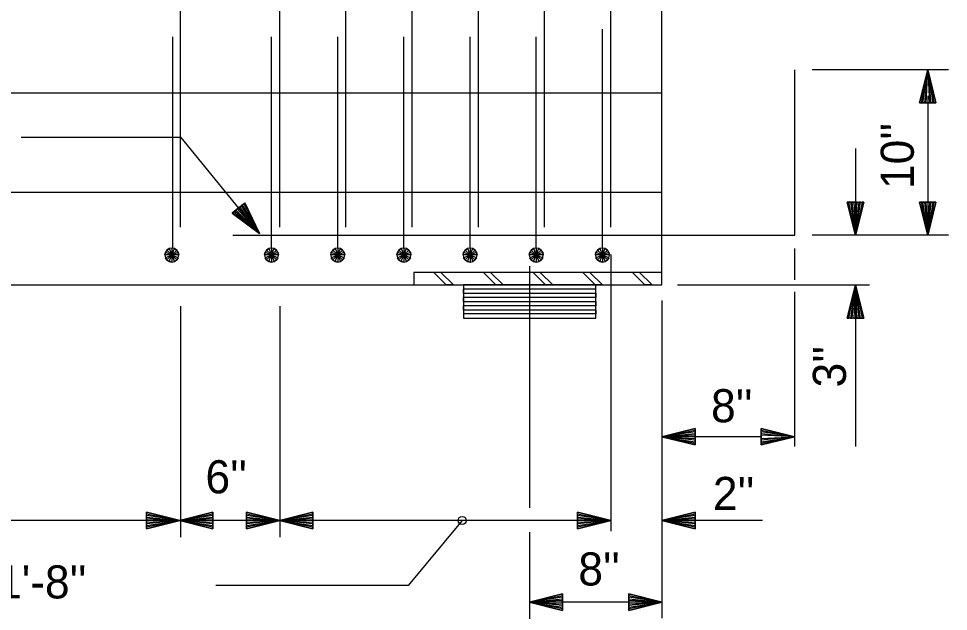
# Model space of a CAD drawing. Extents: x -5.8 to 46.5, y -6.7 to 28.5.
# Drawn here: x 18.521 to 22.033, y 2.687 to 4.926 of the extents above; entities that cross this region are included whole.
import ezdxf

# ---------------------------------------------------------------- set-up
doc = ezdxf.new("R2010")
doc.units = 0
for name, color, linetype in [('Dimension Lines', 7, 'Continuous'), ('Miscellaneous Lines', 7, 'Continuous'), ('Rebar Lines', 7, 'Continuous'), ('Structural Steel Lines', 7, 'Continuous'), ('Sup Concrete Girder Lines', 7, 'Continuous'), ('Text', 7, 'Continuous')]:
    doc.layers.add(name, color=color, linetype=linetype)

msp = doc.modelspace()

# ---------------------------------------------------------------- linework, layer by layer
at = {"layer": 'Dimension Lines'}
for p, q in [((22.0325, 4.7326), (21.5183, 4.7326)), ((21.9543, 4.6343), (21.9543, 4.1075)), ((21.6819, 4.4351), (21.6819, 4.1075)), ((22.0325, 4.1075), (21.5183, 4.1075)), ((21.4507, 4.0578), (21.4507, 3.9395)), ((20.7572, 4.0355), (20.7572, 2.9901)), ((20.4506, 3.9907), (20.4506, 3.294)), ((21.0098, 3.92), (21.7345, 3.92)), ((21.6819, 3.92), (21.6819, 3.3097)), ((21.4507, 3.8935), (21.4507, 3.3097)), ((19.1324, 3.8394), (19.1324, 2.9674)), ((19.5074, 3.8394), (19.5074, 2.9674)), ((20.9507, 3.8609), (20.9507, 2.6617)), ((21.3257, 3.3466), (20.9507, 3.3466)), ((20.4506, 3.294), (20.4506, 3.0777)), ((20.7572, 3.0304), (17.6338, 3.0304)), ((21.3307, 3.0304), (20.9507, 3.0304)), ((20.4506, 2.986), (20.4506, 2.5258)), ((20.9507, 2.7214), (20.4506, 2.7214))]:
    msp.add_line(p, q, dxfattribs=at)
for points in [[(21.9543, 4.6076), (21.9481, 4.6076), (21.9543, 4.7326), (21.9418, 4.6076), (21.9356, 4.6076), (21.9543, 4.7326), (21.9293, 4.6076), (21.9231, 4.6076), (21.9543, 4.7326), (21.9856, 4.6076), (21.9793, 4.6076), (21.9543, 4.7326), (21.9731, 4.6076), (21.9668, 4.6076), (21.9543, 4.7326), (21.9606, 4.6076), (21.9231, 4.6076), (21.9856, 4.6076), (21.9543, 4.7326), (21.9231, 4.6076)], [(19.4308, 4.114), (19.1354, 4.4767), (18.531, 4.4767)], [(19.3518, 4.211), (19.347, 4.207), (19.4308, 4.114), (19.3421, 4.203), (19.3373, 4.1991), (19.4308, 4.114), (19.3325, 4.1952), (19.3276, 4.1912), (19.4308, 4.114), (19.3761, 4.2307), (19.3713, 4.2267), (19.4308, 4.114), (19.3664, 4.2228), (19.3615, 4.2188), (19.4308, 4.114), (19.3567, 4.2149), (19.3276, 4.1912), (19.3761, 4.2307), (19.4308, 4.114), (19.3276, 4.1912)], [(21.6819, 4.2325), (21.6756, 4.2325), (21.6819, 4.1075), (21.6694, 4.2325), (21.6631, 4.2325), (21.6819, 4.1075), (21.6569, 4.2325), (21.6506, 4.2325), (21.6819, 4.1075), (21.7131, 4.2325), (21.7069, 4.2325), (21.6819, 4.1075), (21.7006, 4.2325), (21.6944, 4.2325), (21.6819, 4.1075), (21.6881, 4.2325), (21.6506, 4.2325), (21.7131, 4.2325), (21.6819, 4.1075), (21.6506, 4.2325)], [(21.9543, 4.2325), (21.9606, 4.2325), (21.9543, 4.1075), (21.9668, 4.2325), (21.9731, 4.2325), (21.9543, 4.1075), (21.9793, 4.2325), (21.9856, 4.2325), (21.9543, 4.1075), (21.9231, 4.2325), (21.9293, 4.2325), (21.9543, 4.1075), (21.9356, 4.2325), (21.9418, 4.2325), (21.9543, 4.1075), (21.9481, 4.2325), (21.9856, 4.2325), (21.9231, 4.2325), (21.9543, 4.1075), (21.9856, 4.2325)], [(21.6819, 3.795), (21.6881, 3.795), (21.6819, 3.92), (21.6944, 3.795), (21.7006, 3.795), (21.6819, 3.92), (21.7069, 3.795), (21.7131, 3.795), (21.6819, 3.92), (21.6506, 3.795), (21.6569, 3.795), (21.6819, 3.92), (21.6631, 3.795), (21.6694, 3.795), (21.6819, 3.92), (21.6756, 3.795), (21.7131, 3.795), (21.6506, 3.795), (21.6819, 3.92), (21.7131, 3.795)], [(21.0757, 3.3466), (21.0757, 3.3529), (20.9507, 3.3466), (21.0757, 3.3591), (21.0757, 3.3654), (20.9507, 3.3466), (21.0757, 3.3716), (21.0757, 3.3779), (20.9507, 3.3466), (21.0757, 3.3154), (21.0757, 3.3216), (20.9507, 3.3466), (21.0757, 3.3279), (21.0757, 3.3341), (20.9507, 3.3466), (21.0757, 3.3404), (21.0757, 3.3779), (21.0757, 3.3154), (20.9507, 3.3466), (21.0757, 3.3779)], [(21.3257, 3.3466), (21.3257, 3.3404), (21.4507, 3.3466), (21.3257, 3.3341), (21.3257, 3.3279), (21.4507, 3.3466), (21.3257, 3.3216), (21.3257, 3.3154), (21.4507, 3.3466), (21.3257, 3.3779), (21.3257, 3.3716), (21.4507, 3.3466), (21.3257, 3.3654), (21.3257, 3.3591), (21.4507, 3.3466), (21.3257, 3.3529), (21.3257, 3.3154), (21.3257, 3.3779), (21.4507, 3.3466), (21.3257, 3.3154)], [(19.0045, 3.0304), (19.0045, 3.0241), (19.1295, 3.0304), (19.0045, 3.0179), (19.0045, 3.0116), (19.1295, 3.0304), (19.0045, 3.0054), (19.0045, 2.9991), (19.1295, 3.0304), (19.0045, 3.0616), (19.0045, 3.0554), (19.1295, 3.0304), (19.0045, 3.0491), (19.0045, 3.0429), (19.1295, 3.0304), (19.0045, 3.0366), (19.0045, 2.9991), (19.0045, 3.0616), (19.1295, 3.0304), (19.0045, 2.9991)], [(19.2545, 3.0304), (19.2545, 3.0366), (19.1295, 3.0304), (19.2545, 3.0429), (19.2545, 3.0491), (19.1295, 3.0304), (19.2545, 3.0554), (19.2545, 3.0616), (19.1295, 3.0304), (19.2545, 2.9991), (19.2545, 3.0054), (19.1295, 3.0304), (19.2545, 3.0116), (19.2545, 3.0179), (19.1295, 3.0304), (19.2545, 3.0241), (19.2545, 3.0616), (19.2545, 2.9991), (19.1295, 3.0304), (19.2545, 3.0616)], [(19.3824, 3.0304), (19.3824, 3.0241), (19.5074, 3.0304), (19.3824, 3.0179), (19.3824, 3.0116), (19.5074, 3.0304), (19.3824, 3.0054), (19.3824, 2.9991), (19.5074, 3.0304), (19.3824, 3.0616), (19.3824, 3.0554), (19.5074, 3.0304), (19.3824, 3.0491), (19.3824, 3.0429), (19.5074, 3.0304), (19.3824, 3.0366), (19.3824, 2.9991), (19.3824, 3.0616), (19.5074, 3.0304), (19.3824, 2.9991)], [(19.6324, 3.0304), (19.6324, 3.0366), (19.5074, 3.0304), (19.6324, 3.0429), (19.6324, 3.0491), (19.5074, 3.0304), (19.6324, 3.0554), (19.6324, 3.0616), (19.5074, 3.0304), (19.6324, 2.9991), (19.6324, 3.0054), (19.5074, 3.0304), (19.6324, 3.0116), (19.6324, 3.0179), (19.5074, 3.0304), (19.6324, 3.0241), (19.6324, 3.0616), (19.6324, 2.9991), (19.5074, 3.0304), (19.6324, 3.0616)], [(20.6322, 3.0304), (20.6322, 3.0241), (20.7572, 3.0304), (20.6322, 3.0179), (20.6322, 3.0116), (20.7572, 3.0304), (20.6322, 3.0054), (20.6322, 2.9991), (20.7572, 3.0304), (20.6322, 3.0616), (20.6322, 3.0554), (20.7572, 3.0304), (20.6322, 3.0491), (20.6322, 3.0429), (20.7572, 3.0304), (20.6322, 3.0366), (20.6322, 2.9991), (20.6322, 3.0616), (20.7572, 3.0304), (20.6322, 2.9991)], [(21.0757, 3.0304), (21.0757, 3.0366), (20.9507, 3.0304), (21.0757, 3.0429), (21.0757, 3.0491), (20.9507, 3.0304), (21.0757, 3.0554), (21.0757, 3.0616), (20.9507, 3.0304), (21.0757, 2.9991), (21.0757, 3.0054), (20.9507, 3.0304), (21.0757, 3.0116), (21.0757, 3.0179), (20.9507, 3.0304), (21.0757, 3.0241), (21.0757, 3.0616), (21.0757, 2.9991), (20.9507, 3.0304), (21.0757, 3.0616)], [(20.1964, 3.0304), (19.9918, 2.784), (19.2665, 2.784)], [(20.5756, 2.7214), (20.5756, 2.7277), (20.4506, 2.7214), (20.5756, 2.7339), (20.5756, 2.7402), (20.4506, 2.7214), (20.5756, 2.7464), (20.5756, 2.7527), (20.4506, 2.7214), (20.5756, 2.6902), (20.5756, 2.6964), (20.4506, 2.7214), (20.5756, 2.7027), (20.5756, 2.7089), (20.4506, 2.7214), (20.5756, 2.7152), (20.5756, 2.7527), (20.5756, 2.6902), (20.4506, 2.7214), (20.5756, 2.7527)], [(20.8257, 2.7214), (20.8257, 2.7152), (20.9507, 2.7214), (20.8257, 2.7089), (20.8257, 2.7027), (20.9507, 2.7214), (20.8257, 2.6964), (20.8257, 2.6902), (20.9507, 2.7214), (20.8257, 2.7527), (20.8257, 2.7464), (20.9507, 2.7214), (20.8257, 2.7402), (20.8257, 2.7339), (20.9507, 2.7214), (20.8257, 2.7277), (20.8257, 2.6902), (20.8257, 2.7527), (20.9507, 2.7214), (20.8257, 2.6902)]]:
    msp.add_lwpolyline(points, dxfattribs=at)
msp.add_circle((20.1964, 3.0304), 0.0154, dxfattribs=at)
at = {"layer": 'Miscellaneous Lines'}
for points in [[(20.7006, 3.9041), (20.2006, 3.9041), (20.2006, 3.8886), (20.7006, 3.8886), (20.7006, 3.8729), (20.2006, 3.8729), (20.2006, 3.8574), (20.7006, 3.8574), (20.7006, 3.8417), (20.2006, 3.8417), (20.2006, 3.8261), (20.7006, 3.8261), (20.7006, 3.8105), (20.2006, 3.8105)], [(20.4506, 3.92), (20.2007, 3.92), (20.2007, 3.7949), (20.4506, 3.7949), (20.7006, 3.7949), (20.7006, 3.92), (20.4506, 3.92)]]:
    msp.add_lwpolyline(points, dxfattribs=at)
at = {"layer": 'Rebar Lines'}
for p, q in [((19.1324, 4.1388), (19.1324, 6.5763)), ((19.5074, 4.1388), (19.5074, 6.5763)), ((19.7574, 4.1388), (19.7574, 6.5763)), ((20.0074, 4.1388), (20.0074, 6.5763)), ((20.2574, 4.1388), (20.2574, 6.5763)), ((20.5073, 4.1388), (20.5073, 6.5763)), ((20.7573, 4.1388), (20.7573, 6.5763)), ((20.726, 4.0596), (20.726, 4.8862)), ((19.1033, 4.0596), (19.1033, 4.8575)), ((19.4761, 4.0596), (19.4761, 4.8575)), ((19.7261, 4.0596), (19.7261, 4.8575)), ((19.9761, 4.0596), (19.9761, 4.8575)), ((20.2261, 4.0596), (20.2261, 4.8575)), ((20.476, 4.0596), (20.476, 4.8575)), ((19.5074, 4.1388), (19.5074, 4.413))]:
    msp.add_line(p, q, dxfattribs=at)
for points in [[(19.3303, 4.1075), (21.4528, 4.1075), (21.4528, 4.7326)], [(19.0997, 4.0596), (19.0897, 4.0576), (19.0811, 4.0518), (19.0754, 4.0433), (19.0733, 4.0332), (19.0754, 4.023), (19.0811, 4.0145), (19.0896, 4.0088), (19.0997, 4.0067), (19.1099, 4.0088), (19.1184, 4.0145), (19.1242, 4.023), (19.1262, 4.0332), (19.1242, 4.0433), (19.1185, 4.0518), (19.1099, 4.0576), (19.0997, 4.0596), (19.0997, 4.0332), (19.0997, 4.0067), (19.0896, 4.0088), (19.0997, 4.0332), (19.0811, 4.0145), (19.0754, 4.023), (19.0997, 4.0332), (19.0733, 4.0332), (19.0754, 4.0433), (19.0997, 4.0332), (19.0811, 4.0518), (19.0897, 4.0576), (19.0997, 4.0332), (19.1099, 4.0576), (19.1185, 4.0518), (19.0997, 4.0332), (19.1242, 4.0433), (19.1262, 4.0332), (19.0997, 4.0332), (19.1242, 4.023), (19.1184, 4.0145), (19.0997, 4.0332), (19.1099, 4.0088)], [(19.4761, 4.0596), (19.466, 4.0576), (19.4575, 4.0518), (19.4517, 4.0433), (19.4497, 4.0332), (19.4517, 4.023), (19.4575, 4.0145), (19.466, 4.0088), (19.4761, 4.0067), (19.4862, 4.0088), (19.4948, 4.0145), (19.5005, 4.023), (19.5026, 4.0332), (19.5005, 4.0433), (19.4949, 4.0518), (19.4863, 4.0576), (19.4761, 4.0596), (19.4761, 4.0332), (19.4761, 4.0067), (19.466, 4.0088), (19.4761, 4.0332), (19.4575, 4.0145), (19.4517, 4.023), (19.4761, 4.0332), (19.4497, 4.0332), (19.4517, 4.0433), (19.4761, 4.0332), (19.4575, 4.0518), (19.466, 4.0576), (19.4761, 4.0332), (19.4863, 4.0576), (19.4949, 4.0518), (19.4761, 4.0332), (19.5005, 4.0433), (19.5026, 4.0332), (19.4761, 4.0332), (19.5005, 4.023), (19.4948, 4.0145), (19.4761, 4.0332), (19.4862, 4.0088)], [(19.7261, 4.0596), (19.716, 4.0576), (19.7075, 4.0518), (19.7017, 4.0433), (19.6997, 4.0332), (19.7017, 4.023), (19.7075, 4.0145), (19.716, 4.0088), (19.7261, 4.0067), (19.7362, 4.0088), (19.7448, 4.0145), (19.7505, 4.023), (19.7526, 4.0332), (19.7505, 4.0433), (19.7449, 4.0518), (19.7363, 4.0576), (19.7261, 4.0596), (19.7261, 4.0332), (19.7261, 4.0067), (19.716, 4.0088), (19.7261, 4.0332), (19.7075, 4.0145), (19.7017, 4.023), (19.7261, 4.0332), (19.6997, 4.0332), (19.7017, 4.0433), (19.7261, 4.0332), (19.7075, 4.0518), (19.716, 4.0576), (19.7261, 4.0332), (19.7363, 4.0576), (19.7449, 4.0518), (19.7261, 4.0332), (19.7505, 4.0433), (19.7526, 4.0332), (19.7261, 4.0332), (19.7505, 4.023), (19.7448, 4.0145), (19.7261, 4.0332), (19.7362, 4.0088)], [(19.9761, 4.0596), (19.966, 4.0575), (19.9575, 4.0518), (19.9517, 4.0433), (19.9497, 4.0332), (19.9517, 4.023), (19.9575, 4.0145), (19.966, 4.0088), (19.9761, 4.0067), (19.9862, 4.0088), (19.9948, 4.0145), (20.0005, 4.023), (20.0026, 4.0332), (20.0005, 4.0433), (19.9949, 4.0518), (19.9863, 4.0575), (19.9761, 4.0596), (19.9761, 4.0332), (19.9761, 4.0067), (19.966, 4.0088), (19.9761, 4.0332), (19.9575, 4.0145), (19.9517, 4.023), (19.9761, 4.0332), (19.9497, 4.0332), (19.9517, 4.0433), (19.9761, 4.0332), (19.9575, 4.0518), (19.966, 4.0575), (19.9761, 4.0332), (19.9863, 4.0575), (19.9949, 4.0518), (19.9761, 4.0332), (20.0005, 4.0433), (20.0026, 4.0332), (19.9761, 4.0332), (20.0005, 4.023), (19.9948, 4.0145), (19.9761, 4.0332), (19.9862, 4.0088)], [(20.2261, 4.0596), (20.216, 4.0575), (20.2074, 4.0518), (20.2017, 4.0433), (20.1997, 4.0332), (20.2017, 4.023), (20.2074, 4.0145), (20.2159, 4.0088), (20.2261, 4.0067), (20.2362, 4.0088), (20.2447, 4.0145), (20.2505, 4.023), (20.2525, 4.0332), (20.2505, 4.0433), (20.2448, 4.0518), (20.2363, 4.0575), (20.2261, 4.0596), (20.2261, 4.0332), (20.2261, 4.0067), (20.2159, 4.0088), (20.2261, 4.0332), (20.2074, 4.0145), (20.2017, 4.023), (20.2261, 4.0332), (20.1997, 4.0332), (20.2017, 4.0433), (20.2261, 4.0332), (20.2074, 4.0518), (20.216, 4.0575), (20.2261, 4.0332), (20.2363, 4.0575), (20.2448, 4.0518), (20.2261, 4.0332), (20.2505, 4.0433), (20.2525, 4.0332), (20.2261, 4.0332), (20.2505, 4.023), (20.2447, 4.0145), (20.2261, 4.0332), (20.2362, 4.0088)], [(20.476, 4.0596), (20.4659, 4.0576), (20.4574, 4.0518), (20.4516, 4.0433), (20.4496, 4.0332), (20.4516, 4.023), (20.4574, 4.0145), (20.4659, 4.0088), (20.476, 4.0067), (20.4861, 4.0088), (20.4947, 4.0145), (20.5005, 4.023), (20.5025, 4.0332), (20.5005, 4.0433), (20.4947, 4.0518), (20.4862, 4.0576), (20.476, 4.0596), (20.476, 4.0332), (20.476, 4.0067), (20.4659, 4.0088), (20.476, 4.0332), (20.4574, 4.0145), (20.4516, 4.023), (20.476, 4.0332), (20.4496, 4.0332), (20.4516, 4.0433), (20.476, 4.0332), (20.4574, 4.0518), (20.4659, 4.0576), (20.476, 4.0332), (20.4862, 4.0576), (20.4947, 4.0518), (20.476, 4.0332), (20.5005, 4.0433), (20.5025, 4.0332), (20.476, 4.0332), (20.5005, 4.023), (20.4947, 4.0145), (20.476, 4.0332), (20.4861, 4.0088)], [(20.726, 4.0596), (20.7159, 4.0576), (20.7074, 4.0518), (20.7016, 4.0433), (20.6996, 4.0332), (20.7016, 4.023), (20.7074, 4.0145), (20.7159, 4.0088), (20.726, 4.0067), (20.7361, 4.0088), (20.7447, 4.0145), (20.7504, 4.023), (20.7525, 4.0332), (20.7504, 4.0433), (20.7447, 4.0518), (20.7362, 4.0576), (20.726, 4.0596), (20.726, 4.0332), (20.726, 4.0067), (20.7159, 4.0088), (20.726, 4.0332), (20.7074, 4.0145), (20.7016, 4.023), (20.726, 4.0332), (20.6996, 4.0332), (20.7016, 4.0433), (20.726, 4.0332), (20.7074, 4.0518), (20.7159, 4.0576), (20.726, 4.0332), (20.7362, 4.0576), (20.7447, 4.0518), (20.726, 4.0332), (20.7504, 4.0433), (20.7525, 4.0332), (20.726, 4.0332), (20.7504, 4.023), (20.7447, 4.0145), (20.726, 4.0332), (20.7361, 4.0088)]]:
    msp.add_lwpolyline(points, dxfattribs=at)
at = {"layer": 'Structural Steel Lines'}
for points in [[(20.9507, 3.9668), (20.0132, 3.9668), (20.0132, 3.92)], [(20.8663, 3.9668), (20.9132, 3.92), (20.8858, 3.92), (20.8389, 3.9668), (20.6788, 3.9668), (20.7257, 3.92), (20.6983, 3.92), (20.6514, 3.9668), (20.4913, 3.9668), (20.5382, 3.92), (20.5108, 3.92), (20.4639, 3.9668), (20.3038, 3.9668), (20.3507, 3.92), (20.3233, 3.92), (20.2764, 3.9668), (20.1163, 3.9668), (20.1632, 3.92), (20.1358, 3.92), (20.0889, 3.9668), (20.0132, 3.9668)]]:
    msp.add_lwpolyline(points, dxfattribs=at)
at = {"layer": 'Sup Concrete Girder Lines'}
for p, q in [((20.9507, 3.92), (20.9507, 6.17)), ((20.9507, 4.645), (3.3205, 4.645)), ((3.3205, 4.27), (20.9507, 4.27)), ((15.1654, 3.92), (20.9507, 3.92))]:
    msp.add_line(p, q, dxfattribs=at)

# ---------------------------------------------------------------- texts
at = {"layer": 'Text'}
for s, p in [("10''", (21.902, 4.2827)), ("3''", (21.6456, 3.533))]:
    msp.add_text(s, height=0.125, rotation=90, dxfattribs=at).set_placement(p)
for s, p in [("8''", (21.1362, 3.4013)), ("6''", (19.2269, 3.1328)), ("2''", (21.1432, 3.0699)), ("8''", (20.635, 2.7846)), ("5 SPA.@ 4'' = 1'-8''", (17.3564, 2.7356))]:
    msp.add_text(s, height=0.125, dxfattribs=at).set_placement(p)

doc.saveas('drawing.dxf')
